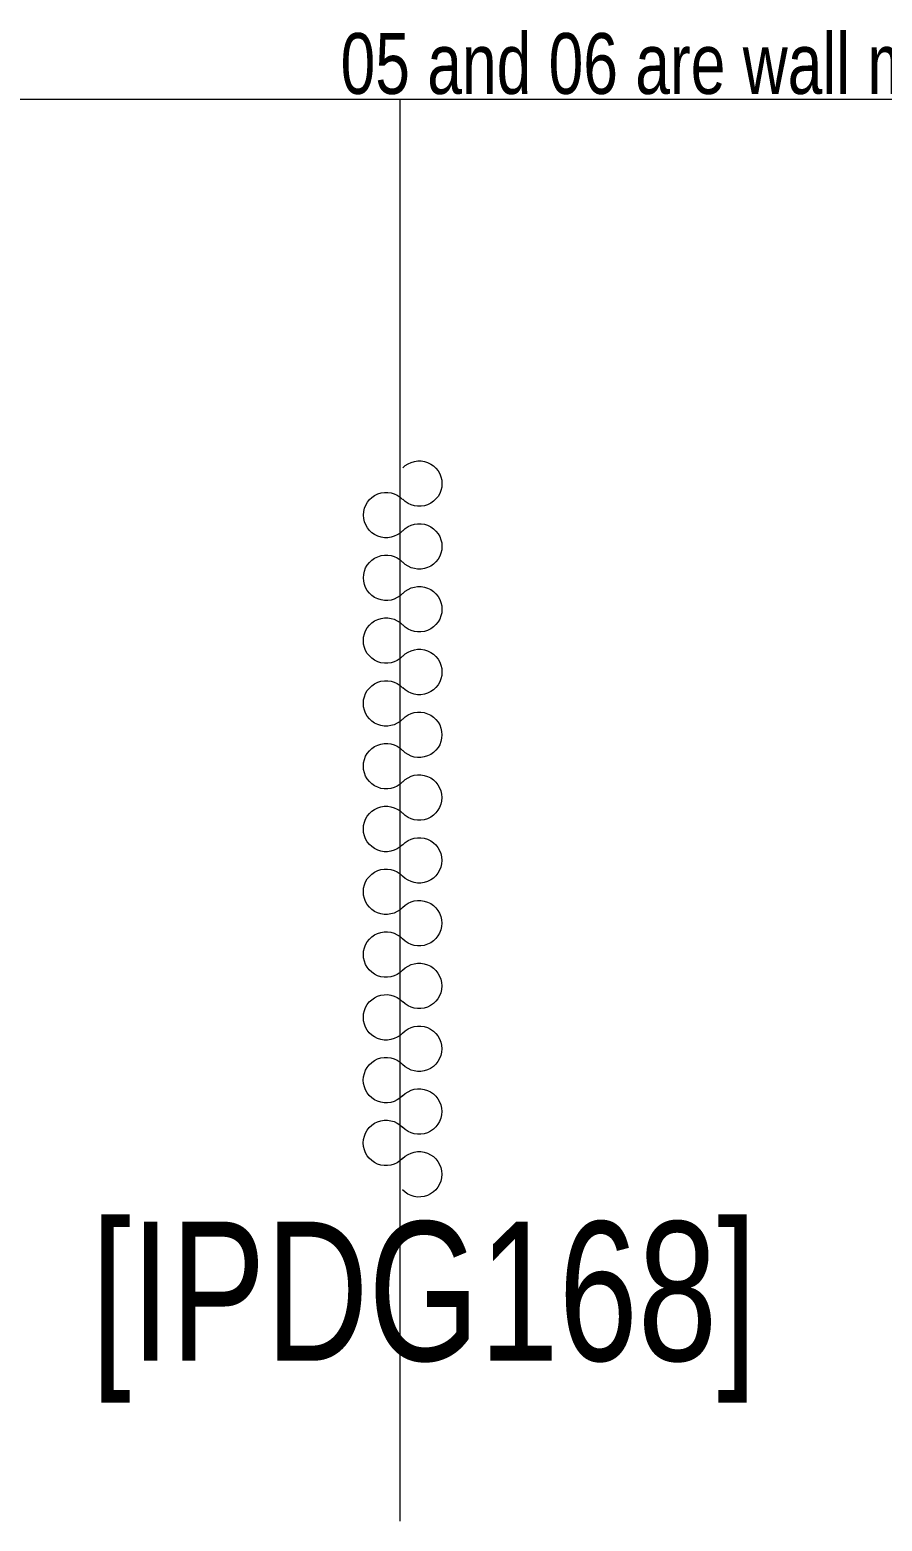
# Model space of a CAD drawing. Header units: millimetres. Extents: x 26027 to 581921, y 7230 to 233891.
# Drawn here: x 535738 to 536964, y 172158 to 174302 of the extents above; entities that cross this region are included whole.
import ezdxf

# ---------------------------------------------------------------- set-up
doc = ezdxf.new("R2010")
doc.units = ezdxf.units.MM
doc.header["$LTSCALE"] = 5
doc.layers.get('0').update_dxf_attribs({"color": 252})
for name, color, linetype, lineweight in [('72_EGR_BASE_TEXT', 252, 'Continuous', 5), ('Medical Equipment and Furniture', 252, 'Continuous', 0), ('Walls', 252, 'Continuous', 5)]:
    doc.layers.add(name, color=color, linetype=linetype, lineweight=lineweight)
doc.styles.add('X3G_ENTITY_257CFD', font='swisscl.ttf', dxfattribs={"height": 200})
doc.styles.add('X3G_ENTITY_2587EA', font='swisscl.ttf', dxfattribs={"height": 200})

# ---------------------------------------------------------------- blocks, each defined once
blk = doc.blocks.new('CURTAINS')
for centre, start, end in [((-0.0282, 0.0297), 313.5684, 226.4316), ((0.0846, 0.0297), 313.5684, 226.4316), ((0.1975, 0.0297), 313.5684, 226.4316), ((0.3104, 0.0297), 313.5684, 226.4316), ((0.4232, 0.0297), 313.5684, 226.4316), ((0.5361, 0.0297), 313.5684, 226.4316), ((0.649, 0.0297), 313.5684, 226.4316), ((0.7618, 0.0297), 313.5684, 226.4316), ((0.8747, 0.0297), 313.5684, 226.4316), ((0.9875, 0.0297), 313.5684, 226.4316), ((1.1004, 0.0297), 313.5684, 226.4316), ((1.2133, 0.0297), 313.5684, 226.4316), ((0.0282, -0.0297), 133.5684, 46.4316), ((0.1411, -0.0297), 133.5684, 46.4316), ((0.2539, -0.0297), 133.5684, 46.4316), ((0.3668, -0.0297), 133.5684, 46.4316), ((0.4797, -0.0297), 133.5684, 46.4316), ((0.5925, -0.0297), 133.5684, 46.4316), ((0.7054, -0.0297), 133.5684, 46.4316), ((0.8182, -0.0297), 133.5684, 46.4316), ((0.9311, -0.0297), 133.5684, 46.4316), ((1.044, -0.0297), 133.5684, 46.4316), ((1.1568, -0.0297), 133.5684, 46.4316)]:
    blk.add_arc(centre, 0.0409, start, end)

msp = doc.modelspace()

# ---------------------------------------------------------------- linework, layer by layer
at = {"layer": 'Medical Equipment and Furniture'}
msp.add_line((536270.7, 172157.6, 0), (536270.7, 174202.3, 0), dxfattribs=at)
msp.add_line((536270.7, 172157.6, 0), (536270.7, 174202.3, 0), dxfattribs=at)
at = {"layer": 'Walls'}
msp.add_line((533497.7, 174202.3, 0), (540268.8, 174202.3, 0), dxfattribs=at)

# ---------------------------------------------------------------- block references
at = {"layer": 'Medical Equipment and Furniture', "xscale": -800.0000001826179, "yscale": 800.0000001826139, "zscale": 800.0000001826138, "rotation": 269.9898102348259}
msp.add_blockref('CURTAINS', (536274.2, 172678.9, 0), dxfattribs=at)

# ---------------------------------------------------------------- texts
at = {"layer": '72_EGR_BASE_TEXT', "insert": (536305, 172588.3), "char_height": 200, "attachment_point": 2, "style": 'X3G_ENTITY_2587EA'}
msp.add_mtext('[IPDG168]', dxfattribs=at)
at = {"layer": 'Medical Equipment and Furniture', "insert": (537658, 174297.4, 0), "char_height": 87.473, "width": 3260.537, "attachment_point": 2, "style": 'X3G_ENTITY_257CFD'}
msp.add_mtext('05 and 06 are wall mounted. Distance from FFL to be provided by supplier', dxfattribs=at)

doc.saveas('drawing.dxf')
